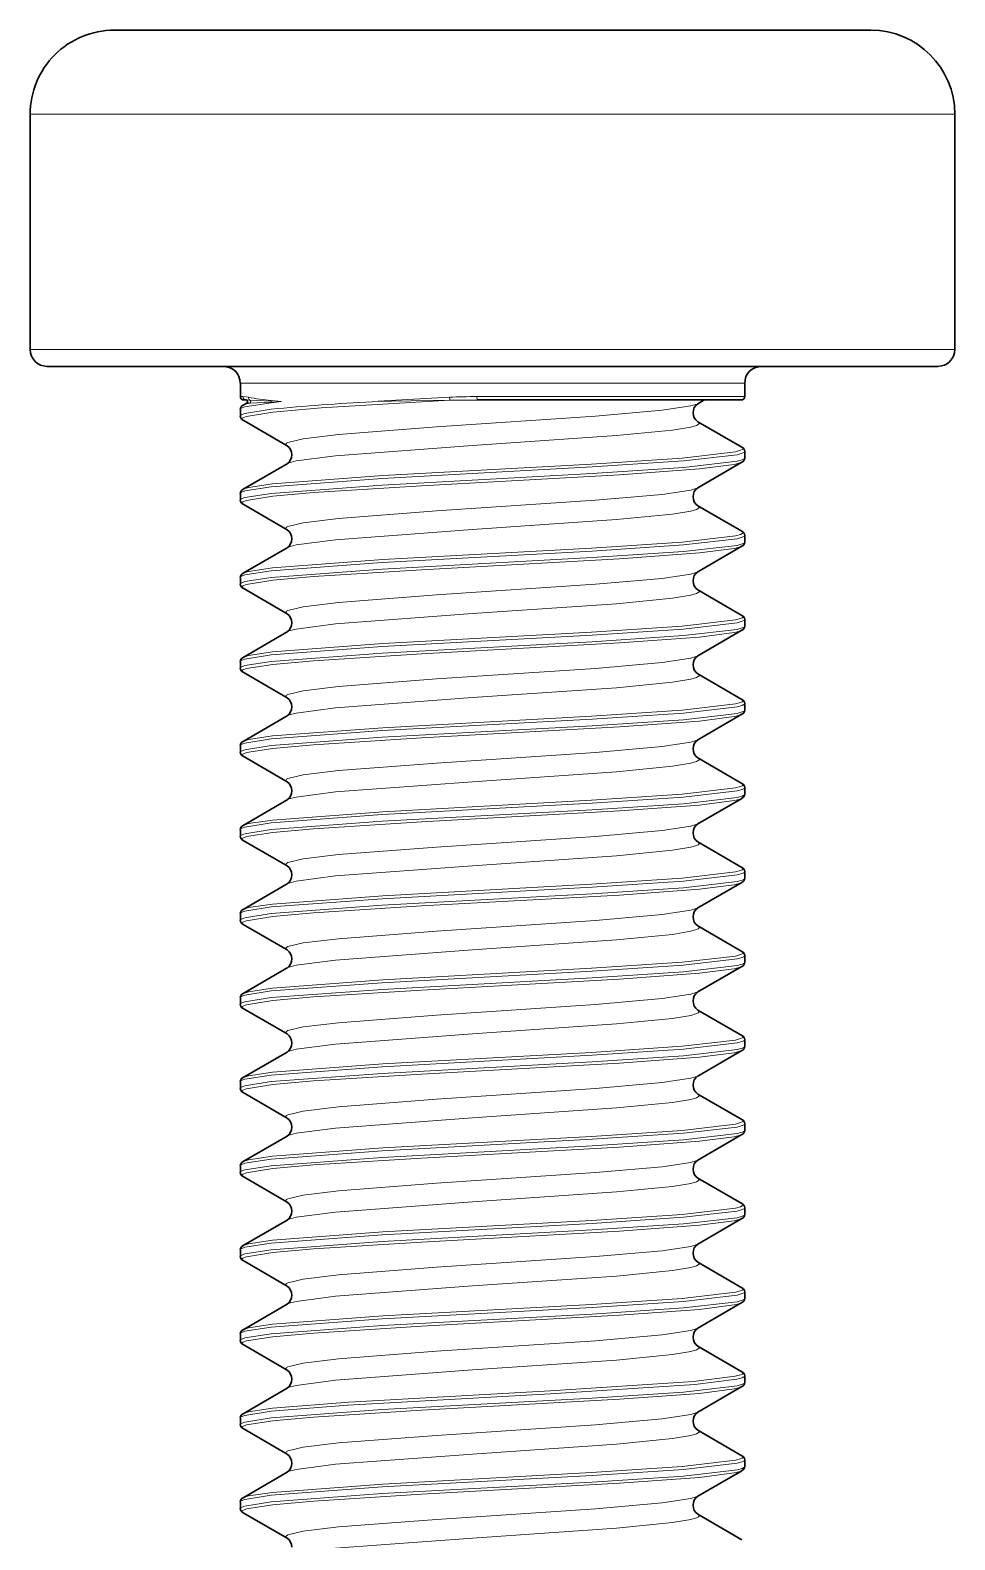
# Model space of a CAD drawing. Extents: x 145 to 857, y 42 to 790.
# Drawn here: x 394.66 to 400.16, y 626.75 to 635.73 of the extents above; entities that cross this region are included whole.
import ezdxf

# ---------------------------------------------------------------- set-up
doc = ezdxf.new("R2010")
doc.units = 0

msp = doc.modelspace()

# ---------------------------------------------------------------- linework, layer by layer
at = {"color": 7, "lineweight": 35, "ltscale": 0.006886}
msp.add_line((395.4374, 635.7299), (395.162, 635.7299), dxfattribs=at)
at = {"color": 7, "lineweight": 35, "ltscale": 0.105614}
msp.add_line((399.662, 635.7299), (395.4374, 635.7299), dxfattribs=at)
at = {"color": 7, "lineweight": 13, "ltscale": 0.008416}
for p, q in [((394.9986, 635.2299), (394.662, 635.2299)), ((394.9986, 633.8299), (394.662, 633.8299))]:
    msp.add_line(p, q, dxfattribs=at)
at = {"color": 7, "lineweight": 35, "ltscale": 0.034999}
for p, q in [((394.662, 633.8299), (394.662, 635.2299)), ((400.162, 633.8299), (400.162, 635.2299))]:
    msp.add_line(p, q, dxfattribs=at)
at = {"color": 7, "lineweight": 13, "ltscale": 0.129084}
for p, q in [((400.162, 635.2299), (394.9986, 635.2299)), ((400.162, 633.8299), (394.9986, 633.8299))]:
    msp.add_line(p, q, dxfattribs=at)
at = {"color": 7, "lineweight": 35, "ltscale": 0.00811}
msp.add_line((395.0864, 633.7299), (394.762, 633.7299), dxfattribs=at)
at = {"color": 7, "lineweight": 35, "ltscale": 0.12439}
msp.add_line((400.062, 633.7299), (395.0864, 633.7299), dxfattribs=at)
at = {"color": 7, "lineweight": 13, "ltscale": 0.004591}
msp.add_line((396.0956, 633.6299), (395.912, 633.6299), dxfattribs=at)
at = {"color": 7, "lineweight": 35, "ltscale": 0.001999}
for p, q in [((395.912, 633.5499), (395.912, 633.6299)), ((398.912, 633.5499), (398.912, 633.6299))]:
    msp.add_line(p, q, dxfattribs=at)
at = {"color": 7, "lineweight": 13, "ltscale": 0.000382233}
msp.add_line((395.9273, 633.5499), (395.912, 633.5499), dxfattribs=at)
at = {"color": 7, "lineweight": 13, "ltscale": 0.000814395}
msp.add_line((395.9273, 633.5499), (395.9596, 633.5458), dxfattribs=at)
at = {"color": 7, "lineweight": 13, "ltscale": 0.070409}
msp.add_line((398.912, 633.6299), (396.0956, 633.6299), dxfattribs=at)
at = {"color": 7, "lineweight": 13, "ltscale": 0.039812}
msp.add_line((398.912, 633.5499), (397.3195, 633.5499), dxfattribs=at)
at = {"color": 7, "lineweight": 13, "ltscale": 0.000501418}
msp.add_line((397.3207, 633.5299), (397.3195, 633.5499), dxfattribs=at)
at = {"color": 7, "lineweight": 35, "ltscale": 0.000985718}
for p, q in [((395.912, 633.4344), (395.912, 633.4739)), ((398.912, 633.1844), (398.912, 633.2239)), ((395.912, 632.9344), (395.912, 632.9739)), ((398.912, 632.6844), (398.912, 632.7239)), ((395.912, 632.4344), (395.912, 632.4739)), ((398.912, 632.1844), (398.912, 632.2239)), ((395.912, 631.9344), (395.912, 631.9739)), ((398.912, 631.6844), (398.912, 631.7239)), ((395.912, 631.4344), (395.912, 631.4739)), ((398.912, 631.1844), (398.912, 631.2239)), ((395.912, 630.9344), (395.912, 630.9739)), ((398.912, 630.6844), (398.912, 630.7239)), ((395.912, 630.4344), (395.912, 630.4739)), ((398.912, 630.1844), (398.912, 630.2239)), ((395.912, 629.9344), (395.912, 629.9739)), ((398.912, 629.6844), (398.912, 629.7239)), ((395.912, 629.4344), (395.912, 629.4739)), ((398.912, 629.1844), (398.912, 629.2239)), ((395.912, 628.9344), (395.912, 628.9739)), ((398.912, 628.6844), (398.912, 628.7239)), ((395.912, 628.4344), (395.912, 628.4739)), ((398.912, 628.1844), (398.912, 628.2239)), ((395.912, 627.9344), (395.912, 627.9739)), ((398.912, 627.6844), (398.912, 627.7239)), ((395.912, 627.4344), (395.912, 627.4739)), ((398.912, 627.1844), (398.912, 627.2239)), ((395.912, 626.9344), (395.912, 626.9739))]:
    msp.add_line(p, q, dxfattribs=at)
at = {"color": 7, "lineweight": 35, "ltscale": 0.000633093}
msp.add_line((395.9283, 633.4985), (395.9503, 633.5112), dxfattribs=at)
at = {"color": 7, "lineweight": 35, "ltscale": 0.000377655}
msp.add_line((395.9471, 633.5299), (395.932, 633.5299), dxfattribs=at)
at = {"color": 7, "lineweight": 13, "ltscale": 0.000550341}
msp.add_line((395.9471, 633.5299), (395.9691, 633.5286), dxfattribs=at)
at = {"color": 7, "lineweight": 13, "ltscale": 0.000469971}
msp.add_line((395.9691, 633.5112), (395.9503, 633.5112), dxfattribs=at)
at = {"color": 7, "lineweight": 13, "ltscale": 0.003175}
for p, q in [((395.9691, 633.5286), (396.0959, 633.522)), ((396.0959, 633.5178), (395.9691, 633.5112))]:
    msp.add_line(p, q, dxfattribs=at)
at = {"color": 7, "lineweight": 13, "ltscale": 0.001525}
for p, q in [((396.0956, 633.5262), (396.1563, 633.5199)), ((396.1563, 633.5199), (396.0956, 633.5136))]:
    msp.add_line(p, q, dxfattribs=at)
at = {"color": 7, "lineweight": 13, "ltscale": 0.000105509}
msp.add_line((396.0959, 633.522), (396.0956, 633.5262), dxfattribs=at)
at = {"color": 7, "lineweight": 13, "ltscale": 0.00010376}
msp.add_line((396.0959, 633.5178), (396.0959, 633.522), dxfattribs=at)
at = {"color": 7, "lineweight": 13, "ltscale": 0.001511}
msp.add_line((396.0959, 633.5178), (396.1563, 633.5199), dxfattribs=at)
at = {"color": 7, "lineweight": 13, "ltscale": 0.011519}
msp.add_line((396.6963, 633.5199), (397.1563, 633.5458), dxfattribs=at)
at = {"color": 7, "lineweight": 13, "ltscale": 0.011568}
msp.add_line((397.1589, 633.5286), (396.6963, 633.5199), dxfattribs=at)
at = {"color": 7, "lineweight": 13, "ltscale": 0.00043678}
msp.add_line((397.1589, 633.5286), (397.1563, 633.5458), dxfattribs=at)
at = {"color": 7, "lineweight": 13, "ltscale": 0.004046}
msp.add_line((397.1589, 633.5286), (397.3207, 633.5299), dxfattribs=at)
at = {"color": 7, "lineweight": 13, "ltscale": 0.037763}
msp.add_line((397.1589, 633.5286), (398.6694, 633.5286), dxfattribs=at)
at = {"color": 7, "lineweight": 35, "ltscale": 0.039281}
msp.add_line((398.892, 633.5299), (397.3207, 633.5299), dxfattribs=at)
at = {"color": 7, "lineweight": 35, "ltscale": 0.001034}
msp.add_line((398.6694, 633.5286), (398.6337, 633.5078), dxfattribs=at)
at = {"color": 7, "lineweight": 35, "ltscale": 0.000130284}
msp.add_line((398.6694, 633.5286), (398.6745, 633.5299), dxfattribs=at)
at = {"color": 7, "lineweight": 35, "ltscale": 0.007572}
for p, q in [((395.9283, 633.4098), (396.1903, 633.2578)), ((398.8956, 633.1598), (398.6337, 633.0078)), ((395.9283, 632.9098), (396.1903, 632.7578)), ((398.8956, 632.6598), (398.6337, 632.5078)), ((395.9283, 632.4098), (396.1903, 632.2578)), ((398.8956, 632.1598), (398.6337, 632.0078)), ((395.9283, 631.9098), (396.1903, 631.7578)), ((398.8956, 631.6598), (398.6337, 631.5078)), ((395.9283, 631.4098), (396.1903, 631.2578)), ((398.8956, 631.1598), (398.6337, 631.0078)), ((395.9283, 630.9098), (396.1903, 630.7578)), ((398.8956, 630.6598), (398.6337, 630.5078)), ((395.9283, 630.4098), (396.1903, 630.2578)), ((398.8956, 630.1598), (398.6337, 630.0078)), ((395.9283, 629.9098), (396.1903, 629.7578)), ((398.8956, 629.6598), (398.6337, 629.5078)), ((395.9283, 629.4098), (396.1903, 629.2578)), ((398.8956, 629.1598), (398.6337, 629.0078)), ((395.9283, 628.9098), (396.1903, 628.7578)), ((398.8956, 628.6598), (398.6337, 628.5078)), ((395.9283, 628.4098), (396.1903, 628.2578)), ((398.8956, 628.1598), (398.6337, 628.0078)), ((395.9283, 627.9098), (396.1903, 627.7578)), ((398.8956, 627.6598), (398.6337, 627.5078)), ((395.9283, 627.4098), (396.1903, 627.2578)), ((398.8956, 627.1598), (398.6337, 627.0078)), ((395.9283, 626.9098), (396.1903, 626.7578))]:
    msp.add_line(p, q, dxfattribs=at)
at = {"color": 7, "lineweight": 35, "ltscale": 0.00757}
for p, q in [((398.8956, 633.2485), (398.6337, 633.4005)), ((398.8956, 632.7485), (398.6337, 632.9005)), ((398.8956, 632.2485), (398.6337, 632.4005)), ((398.8956, 631.7485), (398.6337, 631.9005)), ((398.8956, 631.2485), (398.6337, 631.4005)), ((398.8956, 630.7485), (398.6337, 630.9005)), ((398.8956, 630.2485), (398.6337, 630.4005)), ((398.8956, 629.7485), (398.6337, 629.9005)), ((398.8956, 629.2485), (398.6337, 629.4005)), ((398.8956, 628.7485), (398.6337, 628.9005)), ((398.8956, 628.2485), (398.6337, 628.4005)), ((398.8956, 627.7485), (398.6337, 627.9005)), ((398.8956, 627.2485), (398.6337, 627.4005)), ((398.8956, 626.7485), (398.6337, 626.9005))]:
    msp.add_line(p, q, dxfattribs=at)
at = {"color": 7, "lineweight": 35, "ltscale": 0.007571}
for p, q in [((395.9283, 632.9985), (396.1903, 633.1505)), ((395.9283, 632.4985), (396.1903, 632.6505)), ((395.9283, 631.9985), (396.1903, 632.1505)), ((395.9283, 631.4985), (396.1903, 631.6505)), ((395.9283, 630.9985), (396.1903, 631.1505)), ((395.9283, 630.4985), (396.1903, 630.6505)), ((395.9283, 629.9985), (396.1903, 630.1505)), ((395.9283, 629.4985), (396.1903, 629.6505)), ((395.9283, 628.9985), (396.1903, 629.1505)), ((395.9283, 628.4985), (396.1903, 628.6505)), ((395.9283, 627.9985), (396.1903, 628.1505)), ((395.9283, 627.4985), (396.1903, 627.6505)), ((395.9283, 626.9985), (396.1903, 627.1505))]:
    msp.add_line(p, q, dxfattribs=at)
at = {"color": 7, "lineweight": 13}
for points in [[(396.0956, 633.5136), (395.9383, 633.4888), (395.9168, 633.4802), (395.9135, 633.4774), (395.9125, 633.476), (395.912, 633.4739)], [(396.0956, 633.4742), (395.938, 633.4493), (395.9167, 633.4408), (395.9134, 633.4379), (395.9125, 633.4365), (395.912, 633.4344)], [(396.1048, 633.457), (395.9481, 633.432), (395.9268, 633.4235), (395.9234, 633.4207), (395.9225, 633.4192), (395.922, 633.4171)], [(397.1589, 633.5286), (396.3924, 633.4822), (396.1048, 633.457)], [(396.1826, 633.2667), (396.184, 633.2704), (396.1864, 633.2729), (396.1947, 633.2778), (396.2857, 633.2995), (396.4969, 633.3248), (397.0798, 633.3699), (398.0251, 633.4332), (398.4212, 633.4683), (398.5923, 633.4941), (398.6337, 633.5078)], [(396.1903, 633.1505), (396.2029, 633.1561), (396.245, 633.1671), (396.4772, 633.1979), (397.2921, 633.2589), (398.1492, 633.3179), (398.4821, 633.3507), (398.5908, 633.3688), (398.6254, 633.3788), (398.6356, 633.384), (398.6396, 633.3874), (398.6407, 633.3891), (398.6413, 633.3917)], [(398.912, 633.2239), (398.9114, 633.2217), (398.9105, 633.2202), (398.907, 633.2173), (398.898, 633.213), (398.8672, 633.2043), (398.5482, 633.1672), (398.0048, 633.1312), (396.7566, 633.0629), (396.0956, 633.0136)], [(398.902, 633.2412), (398.9014, 633.239), (398.9004, 633.2375), (398.8969, 633.2346), (398.888, 633.2303), (398.8572, 633.2217), (398.54, 633.1845), (398.0001, 633.1485), (396.7599, 633.0801), (396.1039, 633.0309)], [(398.912, 633.1844), (398.9114, 633.1823), (398.9104, 633.1808), (398.9068, 633.1779), (398.8978, 633.1735), (398.8668, 633.1649), (398.5474, 633.1278), (398.0039, 633.0918), (396.7562, 633.0234), (396.0956, 632.9742)], [(398.8956, 633.1598), (398.8852, 633.1552), (398.85, 633.1461), (398.6439, 633.1196), (398.1677, 633.0845), (396.9897, 633.0193), (396.3475, 632.9788), (396.1048, 632.957)], [(396.0956, 633.0136), (395.9383, 632.9888), (395.9168, 632.9802), (395.9135, 632.9774), (395.9125, 632.976), (395.912, 632.9739)], [(396.1039, 633.0309), (395.9614, 633.0095), (395.9283, 632.9985)], [(396.1826, 632.7667), (396.184, 632.7704), (396.1864, 632.7729), (396.1947, 632.7778), (396.2857, 632.7995), (396.4969, 632.8248), (397.0798, 632.8699), (398.0251, 632.9332), (398.4212, 632.9683), (398.5923, 632.9941), (398.6337, 633.0078)], [(396.0956, 632.9742), (395.938, 632.9493), (395.9167, 632.9408), (395.9134, 632.9379), (395.9125, 632.9365), (395.912, 632.9344)], [(396.1048, 632.957), (395.9481, 632.932), (395.9268, 632.9235), (395.9234, 632.9207), (395.9225, 632.9192), (395.922, 632.9171)], [(396.1903, 632.6505), (396.2029, 632.6561), (396.245, 632.6671), (396.4772, 632.6979), (397.2921, 632.7589), (398.1492, 632.8179), (398.4821, 632.8507), (398.5908, 632.8688), (398.6254, 632.8788), (398.6356, 632.884), (398.6396, 632.8874), (398.6407, 632.8891), (398.6413, 632.8917)], [(398.902, 632.7412), (398.9014, 632.739), (398.9004, 632.7375), (398.8969, 632.7346), (398.888, 632.7303), (398.8572, 632.7217), (398.54, 632.6845), (398.0001, 632.6485), (396.7599, 632.5801), (396.1039, 632.5309)], [(398.912, 632.7239), (398.9114, 632.7217), (398.9105, 632.7202), (398.907, 632.7173), (398.898, 632.713), (398.8672, 632.7043), (398.5482, 632.6672), (398.0048, 632.6312), (396.7566, 632.5629), (396.0956, 632.5136)], [(398.912, 632.6844), (398.9114, 632.6823), (398.9104, 632.6808), (398.9068, 632.6779), (398.8978, 632.6735), (398.8668, 632.6649), (398.5474, 632.6278), (398.0039, 632.5918), (396.7562, 632.5234), (396.0956, 632.4742)], [(398.8956, 632.6598), (398.8852, 632.6552), (398.85, 632.6461), (398.6439, 632.6196), (398.1677, 632.5845), (396.9897, 632.5193), (396.3475, 632.4788), (396.1048, 632.457)], [(396.0956, 632.5136), (395.9383, 632.4888), (395.9168, 632.4802), (395.9135, 632.4774), (395.9125, 632.476), (395.912, 632.4739)], [(396.0956, 632.4742), (395.938, 632.4493), (395.9167, 632.4408), (395.9134, 632.4379), (395.9125, 632.4365), (395.912, 632.4344)], [(396.1039, 632.5309), (395.9614, 632.5095), (395.9283, 632.4985)], [(396.1826, 632.2667), (396.184, 632.2704), (396.1864, 632.2729), (396.1947, 632.2778), (396.2857, 632.2995), (396.4969, 632.3248), (397.0798, 632.3699), (398.0251, 632.4332), (398.4212, 632.4683), (398.5923, 632.4941), (398.6337, 632.5078)], [(396.1048, 632.457), (395.9481, 632.432), (395.9268, 632.4235), (395.9234, 632.4207), (395.9225, 632.4192), (395.922, 632.4171)], [(396.1903, 632.1505), (396.2029, 632.1561), (396.245, 632.1671), (396.4772, 632.1979), (397.2921, 632.2589), (398.1492, 632.3179), (398.4821, 632.3507), (398.5908, 632.3688), (398.6254, 632.3788), (398.6356, 632.384), (398.6396, 632.3874), (398.6407, 632.3891), (398.6413, 632.3917)], [(398.912, 632.2239), (398.9114, 632.2217), (398.9105, 632.2202), (398.907, 632.2173), (398.898, 632.213), (398.8672, 632.2043), (398.5482, 632.1672), (398.0048, 632.1312), (396.7566, 632.0629), (396.0956, 632.0136)], [(398.902, 632.2412), (398.9014, 632.239), (398.9004, 632.2375), (398.8969, 632.2346), (398.888, 632.2303), (398.8572, 632.2217), (398.54, 632.1845), (398.0001, 632.1485), (396.7599, 632.0801), (396.1039, 632.0309)], [(398.912, 632.1844), (398.9114, 632.1823), (398.9104, 632.1808), (398.9068, 632.1779), (398.8978, 632.1735), (398.8668, 632.1649), (398.5474, 632.1278), (398.0039, 632.0918), (396.7562, 632.0234), (396.0956, 631.9742)], [(398.8956, 632.1598), (398.8852, 632.1552), (398.85, 632.1461), (398.6439, 632.1196), (398.1677, 632.0845), (396.9897, 632.0193), (396.3475, 631.9788), (396.1048, 631.957)], [(396.1039, 632.0309), (395.9614, 632.0095), (395.9283, 631.9985)], [(396.0956, 632.0136), (395.9383, 631.9888), (395.9168, 631.9802), (395.9135, 631.9774), (395.9125, 631.976), (395.912, 631.9739)], [(396.0956, 631.9742), (395.938, 631.9493), (395.9167, 631.9408), (395.9134, 631.9379), (395.9125, 631.9365), (395.912, 631.9344)], [(396.1048, 631.957), (395.9481, 631.932), (395.9268, 631.9235), (395.9234, 631.9207), (395.9225, 631.9192), (395.922, 631.9171)], [(396.1826, 631.7667), (396.184, 631.7704), (396.1864, 631.7729), (396.1947, 631.7778), (396.2857, 631.7995), (396.4969, 631.8248), (397.0798, 631.8699), (398.0251, 631.9332), (398.4212, 631.9683), (398.5923, 631.9941), (398.6337, 632.0078)], [(396.1903, 631.6505), (396.2029, 631.6561), (396.245, 631.6671), (396.4772, 631.6979), (397.2921, 631.7589), (398.1492, 631.8179), (398.4821, 631.8507), (398.5908, 631.8688), (398.6254, 631.8788), (398.6356, 631.884), (398.6396, 631.8874), (398.6407, 631.8891), (398.6413, 631.8917)], [(398.912, 631.7239), (398.9114, 631.7217), (398.9105, 631.7202), (398.907, 631.7173), (398.898, 631.713), (398.8672, 631.7043), (398.5482, 631.6672), (398.0048, 631.6312), (396.7566, 631.5629), (396.0956, 631.5136)], [(398.912, 631.6844), (398.9114, 631.6823), (398.9104, 631.6808), (398.9068, 631.6779), (398.8978, 631.6735), (398.8668, 631.6649), (398.5474, 631.6278), (398.0039, 631.5918), (396.7562, 631.5234), (396.0956, 631.4742)], [(398.902, 631.7412), (398.9014, 631.739), (398.9004, 631.7375), (398.8969, 631.7346), (398.888, 631.7303), (398.8572, 631.7217), (398.54, 631.6845), (398.0001, 631.6485), (396.7599, 631.5801), (396.1039, 631.5309)], [(398.8956, 631.6598), (398.8852, 631.6552), (398.85, 631.6461), (398.6439, 631.6196), (398.1677, 631.5845), (396.9897, 631.5193), (396.3475, 631.4788), (396.1048, 631.457)], [(396.0956, 631.5136), (395.9383, 631.4888), (395.9168, 631.4802), (395.9135, 631.4774), (395.9125, 631.476), (395.912, 631.4739)], [(396.1039, 631.5309), (395.9614, 631.5095), (395.9283, 631.4985)], [(396.1826, 631.2667), (396.184, 631.2704), (396.1864, 631.2729), (396.1947, 631.2778), (396.2857, 631.2995), (396.4969, 631.3248), (397.0798, 631.3699), (398.0251, 631.4332), (398.4212, 631.4683), (398.5923, 631.4941), (398.6337, 631.5078)], [(396.0956, 631.4742), (395.938, 631.4493), (395.9167, 631.4408), (395.9134, 631.4379), (395.9125, 631.4365), (395.912, 631.4344)], [(396.1048, 631.457), (395.9481, 631.432), (395.9268, 631.4235), (395.9234, 631.4207), (395.9225, 631.4192), (395.922, 631.4171)], [(396.1903, 631.1505), (396.2029, 631.1561), (396.245, 631.1671), (396.4772, 631.1979), (397.2921, 631.2589), (398.1492, 631.3179), (398.4821, 631.3507), (398.5908, 631.3688), (398.6254, 631.3788), (398.6356, 631.384), (398.6396, 631.3874), (398.6407, 631.3891), (398.6413, 631.3917)], [(398.912, 631.2239), (398.9114, 631.2217), (398.9105, 631.2202), (398.907, 631.2173), (398.898, 631.213), (398.8672, 631.2043), (398.5482, 631.1672), (398.0048, 631.1312), (396.7566, 631.0629), (396.0956, 631.0136)], [(398.902, 631.2412), (398.9014, 631.239), (398.9004, 631.2375), (398.8969, 631.2346), (398.888, 631.2303), (398.8572, 631.2217), (398.54, 631.1845), (398.0001, 631.1485), (396.7599, 631.0801), (396.1039, 631.0309)], [(398.912, 631.1844), (398.9114, 631.1823), (398.9104, 631.1808), (398.9068, 631.1779), (398.8978, 631.1735), (398.8668, 631.1649), (398.5474, 631.1278), (398.0039, 631.0918), (396.7562, 631.0234), (396.0956, 630.9742)], [(398.8956, 631.1598), (398.8852, 631.1552), (398.85, 631.1461), (398.6439, 631.1196), (398.1677, 631.0845), (396.9897, 631.0193), (396.3475, 630.9788), (396.1048, 630.957)], [(396.0956, 631.0136), (395.9383, 630.9888), (395.9168, 630.9802), (395.9135, 630.9774), (395.9125, 630.976), (395.912, 630.9739)], [(396.0956, 630.9742), (395.938, 630.9493), (395.9167, 630.9408), (395.9134, 630.9379), (395.9125, 630.9365), (395.912, 630.9344)], [(396.1048, 630.957), (395.9481, 630.932), (395.9268, 630.9235), (395.9234, 630.9207), (395.9225, 630.9192), (395.922, 630.9171)], [(396.1039, 631.0309), (395.9614, 631.0095), (395.9283, 630.9985)], [(396.1826, 630.7667), (396.184, 630.7704), (396.1864, 630.7729), (396.1947, 630.7778), (396.2857, 630.7995), (396.4969, 630.8248), (397.0798, 630.8699), (398.0251, 630.9332), (398.4212, 630.9683), (398.5923, 630.9941), (398.6337, 631.0078)], [(396.1903, 630.6505), (396.2029, 630.6561), (396.245, 630.6671), (396.4772, 630.6979), (397.2921, 630.7589), (398.1492, 630.8179), (398.4821, 630.8507), (398.5908, 630.8688), (398.6254, 630.8788), (398.6356, 630.884), (398.6396, 630.8874), (398.6407, 630.8891), (398.6413, 630.8917)], [(398.912, 630.7239), (398.9114, 630.7217), (398.9105, 630.7202), (398.907, 630.7173), (398.898, 630.713), (398.8672, 630.7043), (398.5482, 630.6672), (398.0048, 630.6312), (396.7566, 630.5629), (396.0956, 630.5136)], [(398.912, 630.6844), (398.9114, 630.6823), (398.9104, 630.6808), (398.9068, 630.6779), (398.8978, 630.6735), (398.8668, 630.6649), (398.5474, 630.6278), (398.0039, 630.5918), (396.7562, 630.5234), (396.0956, 630.4742)], [(398.902, 630.7412), (398.9014, 630.739), (398.9004, 630.7375), (398.8969, 630.7346), (398.888, 630.7303), (398.8572, 630.7217), (398.54, 630.6845), (398.0001, 630.6485), (396.7599, 630.5801), (396.1039, 630.5309)], [(398.8956, 630.6598), (398.8852, 630.6552), (398.85, 630.6461), (398.6439, 630.6196), (398.1677, 630.5845), (396.9897, 630.5193), (396.3475, 630.4788), (396.1048, 630.457)], [(396.0956, 630.5136), (395.9383, 630.4888), (395.9168, 630.4802), (395.9135, 630.4774), (395.9125, 630.476), (395.912, 630.4739)], [(396.1039, 630.5309), (395.9614, 630.5095), (395.9283, 630.4985)], [(396.1826, 630.2667), (396.184, 630.2704), (396.1864, 630.2729), (396.1947, 630.2778), (396.2857, 630.2995), (396.4969, 630.3248), (397.0798, 630.3699), (398.0251, 630.4332), (398.4212, 630.4683), (398.5923, 630.4941), (398.6337, 630.5078)], [(396.0956, 630.4742), (395.938, 630.4493), (395.9167, 630.4408), (395.9134, 630.4379), (395.9125, 630.4365), (395.912, 630.4344)], [(396.1048, 630.457), (395.9481, 630.432), (395.9268, 630.4235), (395.9234, 630.4207), (395.9225, 630.4192), (395.922, 630.4171)], [(396.1903, 630.1505), (396.2029, 630.1561), (396.245, 630.1671), (396.4772, 630.1979), (397.2921, 630.2589), (398.1492, 630.3179), (398.4821, 630.3507), (398.5908, 630.3688), (398.6254, 630.3788), (398.6356, 630.384), (398.6396, 630.3874), (398.6407, 630.3891), (398.6413, 630.3917)], [(398.912, 630.2239), (398.9114, 630.2217), (398.9105, 630.2202), (398.907, 630.2173), (398.898, 630.213), (398.8672, 630.2043), (398.5482, 630.1672), (398.0048, 630.1312), (396.7566, 630.0629), (396.0956, 630.0136)], [(398.902, 630.2412), (398.9014, 630.239), (398.9004, 630.2375), (398.8969, 630.2346), (398.888, 630.2303), (398.8572, 630.2217), (398.54, 630.1845), (398.0001, 630.1485), (396.7599, 630.0801), (396.1039, 630.0309)], [(398.912, 630.1844), (398.9114, 630.1823), (398.9104, 630.1808), (398.9068, 630.1779), (398.8978, 630.1735), (398.8668, 630.1649), (398.5474, 630.1278), (398.0039, 630.0918), (396.7562, 630.0234), (396.0956, 629.9742)], [(398.8956, 630.1598), (398.8852, 630.1552), (398.85, 630.1461), (398.6439, 630.1196), (398.1677, 630.0845), (396.9897, 630.0193), (396.3475, 629.9788), (396.1048, 629.957)], [(396.0956, 630.0136), (395.9383, 629.9888), (395.9168, 629.9802), (395.9135, 629.9774), (395.9125, 629.976), (395.912, 629.9739)], [(396.0956, 629.9742), (395.938, 629.9493), (395.9167, 629.9408), (395.9134, 629.9379), (395.9125, 629.9365), (395.912, 629.9344)], [(396.1048, 629.957), (395.9481, 629.932), (395.9268, 629.9235), (395.9234, 629.9207), (395.9225, 629.9192), (395.922, 629.9171)], [(396.1039, 630.0309), (395.9614, 630.0095), (395.9283, 629.9985)], [(396.1826, 629.7667), (396.184, 629.7704), (396.1864, 629.7729), (396.1947, 629.7778), (396.2857, 629.7995), (396.4969, 629.8248), (397.0798, 629.8699), (398.0251, 629.9332), (398.4212, 629.9683), (398.5923, 629.9941), (398.6337, 630.0078)], [(396.1903, 629.6505), (396.2029, 629.6561), (396.245, 629.6671), (396.4772, 629.6979), (397.2921, 629.7589), (398.1492, 629.8179), (398.4821, 629.8507), (398.5908, 629.8688), (398.6254, 629.8788), (398.6356, 629.884), (398.6396, 629.8874), (398.6407, 629.8891), (398.6413, 629.8917)], [(398.912, 629.7239), (398.9114, 629.7217), (398.9105, 629.7202), (398.907, 629.7173), (398.898, 629.713), (398.8672, 629.7043), (398.5482, 629.6672), (398.0048, 629.6312), (396.7566, 629.5629), (396.0956, 629.5136)], [(398.912, 629.6844), (398.9114, 629.6823), (398.9104, 629.6808), (398.9068, 629.6779), (398.8978, 629.6735), (398.8668, 629.6649), (398.5474, 629.6278), (398.0039, 629.5918), (396.7562, 629.5234), (396.0956, 629.4742)], [(398.902, 629.7412), (398.9014, 629.739), (398.9004, 629.7375), (398.8969, 629.7346), (398.888, 629.7303), (398.8572, 629.7217), (398.54, 629.6845), (398.0001, 629.6485), (396.7599, 629.5801), (396.1039, 629.5309)], [(398.8956, 629.6598), (398.8852, 629.6552), (398.85, 629.6461), (398.6439, 629.6196), (398.1677, 629.5845), (396.9897, 629.5193), (396.3475, 629.4788), (396.1048, 629.457)], [(396.0956, 629.5136), (395.9383, 629.4888), (395.9168, 629.4802), (395.9135, 629.4774), (395.9125, 629.476), (395.912, 629.4739)], [(396.1039, 629.5309), (395.9614, 629.5095), (395.9283, 629.4985)], [(396.1826, 629.2667), (396.184, 629.2704), (396.1864, 629.2729), (396.1947, 629.2778), (396.2857, 629.2995), (396.4969, 629.3248), (397.0798, 629.3699), (398.0251, 629.4332), (398.4212, 629.4683), (398.5923, 629.4941), (398.6337, 629.5078)], [(396.0956, 629.4742), (395.938, 629.4493), (395.9167, 629.4408), (395.9134, 629.4379), (395.9125, 629.4365), (395.912, 629.4344)], [(396.1048, 629.457), (395.9481, 629.432), (395.9268, 629.4235), (395.9234, 629.4207), (395.9225, 629.4192), (395.922, 629.4171)], [(396.1903, 629.1505), (396.2029, 629.1561), (396.245, 629.1671), (396.4772, 629.1979), (397.2921, 629.2589), (398.1492, 629.3179), (398.4821, 629.3507), (398.5908, 629.3688), (398.6254, 629.3788), (398.6356, 629.384), (398.6396, 629.3874), (398.6407, 629.3891), (398.6413, 629.3917)], [(398.902, 629.2412), (398.9014, 629.239), (398.9004, 629.2375), (398.8969, 629.2346), (398.888, 629.2303), (398.8572, 629.2217), (398.54, 629.1845), (398.0001, 629.1485), (396.7599, 629.0801), (396.1039, 629.0309)], [(398.912, 629.2239), (398.9114, 629.2217), (398.9105, 629.2202), (398.907, 629.2173), (398.898, 629.213), (398.8672, 629.2043), (398.5482, 629.1672), (398.0048, 629.1312), (396.7566, 629.0629), (396.0956, 629.0136)], [(398.912, 629.1844), (398.9114, 629.1823), (398.9104, 629.1808), (398.9068, 629.1779), (398.8978, 629.1735), (398.8668, 629.1649), (398.5474, 629.1278), (398.0039, 629.0918), (396.7562, 629.0234), (396.0956, 628.9742)], [(398.8956, 629.1598), (398.8852, 629.1552), (398.85, 629.1461), (398.6439, 629.1196), (398.1677, 629.0845), (396.9897, 629.0193), (396.3475, 628.9788), (396.1048, 628.957)], [(396.0956, 629.0136), (395.9383, 628.9888), (395.9168, 628.9802), (395.9135, 628.9774), (395.9125, 628.976), (395.912, 628.9739)], [(396.0956, 628.9742), (395.938, 628.9493), (395.9167, 628.9408), (395.9134, 628.9379), (395.9125, 628.9365), (395.912, 628.9344)], [(396.1039, 629.0309), (395.9614, 629.0095), (395.9283, 628.9985)], [(396.1826, 628.7667), (396.184, 628.7704), (396.1864, 628.7729), (396.1947, 628.7778), (396.2857, 628.7995), (396.4969, 628.8248), (397.0798, 628.8699), (398.0251, 628.9332), (398.4212, 628.9683), (398.5923, 628.9941), (398.6337, 629.0078)], [(396.1048, 628.957), (395.9481, 628.932), (395.9268, 628.9235), (395.9234, 628.9207), (395.9225, 628.9192), (395.922, 628.9171)], [(396.1903, 628.6505), (396.2029, 628.6561), (396.245, 628.6671), (396.4772, 628.6979), (397.2921, 628.7589), (398.1492, 628.8179), (398.4821, 628.8507), (398.5908, 628.8688), (398.6254, 628.8788), (398.6356, 628.884), (398.6396, 628.8874), (398.6407, 628.8891), (398.6413, 628.8917)], [(398.912, 628.7239), (398.9114, 628.7217), (398.9105, 628.7202), (398.907, 628.7173), (398.898, 628.713), (398.8672, 628.7043), (398.5482, 628.6672), (398.0048, 628.6312), (396.7566, 628.5629), (396.0956, 628.5136)], [(398.902, 628.7412), (398.9014, 628.739), (398.9004, 628.7375), (398.8969, 628.7346), (398.888, 628.7303), (398.8572, 628.7217), (398.54, 628.6845), (398.0001, 628.6485), (396.7599, 628.5801), (396.1039, 628.5309)], [(398.912, 628.6844), (398.9114, 628.6823), (398.9104, 628.6808), (398.9068, 628.6779), (398.8978, 628.6735), (398.8668, 628.6649), (398.5474, 628.6278), (398.0039, 628.5918), (396.7562, 628.5234), (396.0956, 628.4742)], [(398.8956, 628.6598), (398.8852, 628.6552), (398.85, 628.6461), (398.6439, 628.6196), (398.1677, 628.5845), (396.9897, 628.5193), (396.3475, 628.4788), (396.1048, 628.457)], [(396.1039, 628.5309), (395.9614, 628.5095), (395.9283, 628.4985)], [(396.0956, 628.5136), (395.9383, 628.4888), (395.9168, 628.4802), (395.9135, 628.4774), (395.9125, 628.476), (395.912, 628.4739)], [(396.0956, 628.4742), (395.938, 628.4493), (395.9167, 628.4408), (395.9134, 628.4379), (395.9125, 628.4365), (395.912, 628.4344)], [(396.1048, 628.457), (395.9481, 628.432), (395.9268, 628.4235), (395.9234, 628.4207), (395.9225, 628.4192), (395.922, 628.4171)], [(396.1826, 628.2667), (396.184, 628.2704), (396.1864, 628.2729), (396.1947, 628.2778), (396.2857, 628.2995), (396.4969, 628.3248), (397.0798, 628.3699), (398.0251, 628.4332), (398.4212, 628.4683), (398.5923, 628.4941), (398.6337, 628.5078)], [(396.1903, 628.1505), (396.2029, 628.1561), (396.245, 628.1671), (396.4772, 628.1979), (397.2921, 628.2589), (398.1492, 628.3179), (398.4821, 628.3507), (398.5908, 628.3688), (398.6254, 628.3788), (398.6356, 628.384), (398.6396, 628.3874), (398.6407, 628.3891), (398.6413, 628.3917)], [(398.912, 628.2239), (398.9114, 628.2217), (398.9105, 628.2202), (398.907, 628.2173), (398.898, 628.213), (398.8672, 628.2043), (398.5482, 628.1672), (398.0048, 628.1312), (396.7566, 628.0629), (396.0956, 628.0136)], [(398.912, 628.1844), (398.9114, 628.1823), (398.9104, 628.1808), (398.9068, 628.1779), (398.8978, 628.1735), (398.8668, 628.1649), (398.5474, 628.1278), (398.0039, 628.0918), (396.7562, 628.0234), (396.0956, 627.9742)], [(398.902, 628.2412), (398.9014, 628.239), (398.9004, 628.2375), (398.8969, 628.2346), (398.888, 628.2303), (398.8572, 628.2217), (398.54, 628.1845), (398.0001, 628.1485), (396.7599, 628.0801), (396.1039, 628.0309)], [(398.8956, 628.1598), (398.8852, 628.1552), (398.85, 628.1461), (398.6439, 628.1196), (398.1677, 628.0845), (396.9897, 628.0193), (396.3475, 627.9788), (396.1048, 627.957)], [(396.0956, 628.0136), (395.9383, 627.9888), (395.9168, 627.9802), (395.9135, 627.9774), (395.9125, 627.976), (395.912, 627.9739)], [(396.1039, 628.0309), (395.9614, 628.0095), (395.9283, 627.9985)], [(396.1826, 627.7667), (396.184, 627.7704), (396.1864, 627.7729), (396.1947, 627.7778), (396.2857, 627.7995), (396.4969, 627.8248), (397.0798, 627.8699), (398.0251, 627.9332), (398.4212, 627.9683), (398.5923, 627.9941), (398.6337, 628.0078)], [(396.0956, 627.9742), (395.938, 627.9493), (395.9167, 627.9408), (395.9134, 627.9379), (395.9125, 627.9365), (395.912, 627.9344)], [(396.1048, 627.957), (395.9481, 627.932), (395.9268, 627.9235), (395.9234, 627.9207), (395.9225, 627.9192), (395.922, 627.9171)], [(396.1903, 627.6505), (396.2029, 627.6561), (396.245, 627.6671), (396.4772, 627.6979), (397.2921, 627.7589), (398.1492, 627.8179), (398.4821, 627.8507), (398.5908, 627.8688), (398.6254, 627.8788), (398.6356, 627.884), (398.6396, 627.8874), (398.6407, 627.8891), (398.6413, 627.8917)], [(396.0956, 627.5136), (396.5519, 627.5502), (397.7571, 627.6173), (398.6154, 627.673), (398.8646, 627.7038), (398.8972, 627.7126), (398.9067, 627.7172), (398.9104, 627.7202), (398.9114, 627.7217), (398.912, 627.7239)], [(396.1039, 627.5309), (396.5567, 627.5675), (397.7541, 627.6346), (398.6071, 627.6902), (398.8546, 627.7211), (398.8871, 627.73), (398.8966, 627.7344), (398.9003, 627.7374), (398.9014, 627.739), (398.902, 627.7412)], [(398.912, 627.6844), (398.9114, 627.6823), (398.9104, 627.6808), (398.9068, 627.6779), (398.8978, 627.6735), (398.8668, 627.6649), (398.5474, 627.6278), (398.0039, 627.5918), (396.7562, 627.5234), (396.0956, 627.4742)], [(398.8956, 627.6598), (398.8852, 627.6552), (398.85, 627.6461), (398.6439, 627.6196), (398.1677, 627.5845), (396.9897, 627.5193), (396.3475, 627.4788), (396.1048, 627.457)], [(396.1039, 627.5309), (395.9614, 627.5095), (395.9283, 627.4985)], [(396.0956, 627.5136), (395.9382, 627.4888), (395.9168, 627.4802), (395.9135, 627.4774), (395.912, 627.4739)], [(396.0956, 627.4742), (395.938, 627.4493), (395.9167, 627.4408), (395.9134, 627.4379), (395.9124, 627.4365), (395.912, 627.4344)], [(396.1048, 627.457), (395.948, 627.432), (395.9267, 627.4235), (395.9234, 627.4207), (395.9225, 627.4192), (395.922, 627.4171)], [(396.1826, 627.2667), (396.184, 627.2704), (396.1864, 627.2729), (396.1947, 627.2778), (396.2857, 627.2995), (396.4969, 627.3248), (397.0798, 627.3699), (398.0251, 627.4332), (398.4212, 627.4683), (398.5923, 627.4941), (398.6337, 627.5078)], [(396.1903, 627.1505), (396.2029, 627.1561), (396.245, 627.1671), (396.4772, 627.1979), (397.2921, 627.2589), (398.1492, 627.3179), (398.4821, 627.3507), (398.5908, 627.3688), (398.6254, 627.3788), (398.6356, 627.384), (398.6396, 627.3874), (398.6407, 627.3891), (398.6413, 627.3917)], [(398.912, 627.2239), (398.9114, 627.2217), (398.9105, 627.2202), (398.907, 627.2173), (398.898, 627.213), (398.8672, 627.2043), (398.5482, 627.1672), (398.0048, 627.1312), (396.7566, 627.0629), (396.0956, 627.0136)], [(398.912, 627.1844), (398.9114, 627.1823), (398.9104, 627.1808), (398.9068, 627.1779), (398.8978, 627.1735), (398.8668, 627.1649), (398.5474, 627.1278), (398.0039, 627.0918), (396.7562, 627.0234), (396.0956, 626.9742)], [(398.902, 627.2412), (398.9014, 627.239), (398.9004, 627.2375), (398.8969, 627.2346), (398.888, 627.2303), (398.8572, 627.2217), (398.54, 627.1845), (398.0001, 627.1485), (396.7599, 627.0801), (396.1039, 627.0309)], [(398.8956, 627.1598), (398.8852, 627.1552), (398.85, 627.1461), (398.6439, 627.1196), (398.1677, 627.0845), (396.9897, 627.0193), (396.3475, 626.9788), (396.1048, 626.957)], [(396.0956, 627.0136), (395.9383, 626.9888), (395.9168, 626.9802), (395.9135, 626.9774), (395.9125, 626.976), (395.912, 626.9739)], [(396.1039, 627.0309), (395.9614, 627.0095), (395.9283, 626.9985)], [(396.1826, 626.7667), (396.184, 626.7704), (396.1864, 626.7729), (396.1947, 626.7778), (396.2857, 626.7995), (396.4969, 626.8248), (397.0798, 626.8699), (398.0251, 626.9332), (398.4212, 626.9683), (398.5923, 626.9941), (398.6337, 627.0078)], [(396.0956, 626.9742), (395.938, 626.9493), (395.9167, 626.9408), (395.9134, 626.9379), (395.9125, 626.9365), (395.912, 626.9344)], [(396.1048, 626.957), (395.9481, 626.932), (395.9268, 626.9235), (395.9234, 626.9207), (395.9225, 626.9192), (395.922, 626.9171)], [(396.1903, 626.6505), (396.2029, 626.6561), (396.245, 626.6671), (396.4772, 626.6979), (397.2921, 626.7589), (398.1492, 626.8179), (398.4821, 626.8507), (398.5908, 626.8688), (398.6254, 626.8788), (398.6356, 626.884), (398.6396, 626.8874), (398.6407, 626.8891), (398.6413, 626.8917)]]:
    msp.add_lwpolyline(points, dxfattribs=at)
at = {"color": 7, "lineweight": 35}
for centre, radius, start, end in [((395.162, 635.2299), 0.5, 90, 180.00001), ((399.662, 635.2299), 0.5, 0, 90), ((394.762, 633.83), 0.1, 180.03361, 269.96638), ((400.0619, 633.83), 0.1, 270.03362, 359.96638), ((395.8119, 633.6298), 0.1, 0.03362, 89.96638), ((399.012, 633.6298), 0.1, 90.03362, 179.96639), ((395.932, 633.5499), 0.02, 180.03363, 269.96638), ((398.892, 633.5499), 0.02, 270.03362, 359.96638), ((395.9409, 633.4722), 0.0291, 115.4324, 176.58119), ((395.9453, 633.5199), 0.01, 300.10899, 90.00001), ((398.6685, 633.4552), 0.0632, 123.52554, 180.91799), ((395.9409, 633.4362), 0.0291, 183.40937, 244.52716), ((398.6685, 633.4531), 0.0632, 179.08242, 236.4698), ((396.1554, 633.2052), 0.0632, 359.08202, 56.47446), ((396.1554, 633.2031), 0.0632, 303.52554, 0.91799), ((398.8831, 633.2222), 0.0291, 3.41838, 64.56577), ((398.8831, 633.1862), 0.0291, 295.47285, 356.59063), ((398.6685, 632.9552), 0.0632, 123.52554, 180.91799), ((395.9409, 632.9722), 0.0291, 115.43423, 176.58162), ((395.9409, 632.9362), 0.0291, 183.40938, 244.52716), ((398.6685, 632.9531), 0.0632, 179.08201, 236.47444), ((396.1554, 632.7052), 0.0632, 359.08201, 56.47445), ((398.8831, 632.7222), 0.0291, 3.41838, 64.56578), ((396.1554, 632.7031), 0.0632, 303.52554, 0.91799), ((398.8831, 632.6862), 0.0291, 295.47285, 356.59063), ((395.9409, 632.4722), 0.0291, 115.43423, 176.58162), ((398.6685, 632.4552), 0.0632, 123.52554, 180.91799), ((395.9409, 632.4362), 0.0291, 183.40938, 244.52716), ((398.6685, 632.4531), 0.0632, 179.08201, 236.47444), ((396.1554, 632.2052), 0.0632, 359.08201, 56.47445), ((396.1554, 632.2031), 0.0632, 303.52555, 0.91799), ((398.8831, 632.2222), 0.0291, 3.41838, 64.56578), ((398.8831, 632.1862), 0.0291, 295.47285, 356.59063), ((395.9409, 631.9722), 0.0291, 115.43423, 176.58162), ((395.9409, 631.9362), 0.0291, 183.40937, 244.52716), ((398.6685, 631.9552), 0.0632, 123.52554, 180.91799), ((398.6685, 631.9531), 0.0632, 179.08201, 236.47444), ((396.1554, 631.7052), 0.0632, 359.08201, 56.47446), ((396.1554, 631.7031), 0.0632, 303.52555, 0.91799), ((398.8831, 631.7222), 0.0291, 3.41838, 64.56578), ((398.8831, 631.6862), 0.0291, 295.47285, 356.59063), ((395.9409, 631.4722), 0.0291, 115.43423, 176.58162), ((398.6685, 631.4552), 0.0632, 123.52556, 180.91799), ((395.9409, 631.4362), 0.0291, 183.40937, 244.52716), ((398.6685, 631.4531), 0.0632, 179.08201, 236.47444), ((396.1554, 631.2052), 0.0632, 359.08201, 56.47446), ((398.8831, 631.2222), 0.0291, 3.41838, 64.56578), ((396.1554, 631.2031), 0.0632, 303.52555, 0.91799), ((398.8831, 631.1862), 0.0291, 295.47285, 356.59063), ((395.9409, 630.9722), 0.0291, 115.43423, 176.58162), ((398.6685, 630.9552), 0.0632, 123.52554, 180.91799), ((398.6685, 630.9531), 0.0632, 179.08201, 236.47446), ((395.9409, 630.9362), 0.0291, 183.40938, 244.52716), ((396.1554, 630.7052), 0.0632, 359.08201, 56.47445), ((396.1554, 630.7031), 0.0632, 303.52555, 0.91799), ((398.8831, 630.7222), 0.0291, 3.41838, 64.56577), ((398.8831, 630.6862), 0.0291, 295.47285, 356.59063), ((395.9409, 630.4722), 0.0291, 115.43423, 176.58162), ((398.6685, 630.4552), 0.0632, 123.52554, 180.91799), ((395.9409, 630.4362), 0.0291, 183.40937, 244.52716), ((398.6685, 630.4531), 0.0632, 179.08201, 236.47446), ((396.1554, 630.2052), 0.0632, 359.08201, 56.47445), ((398.8831, 630.2222), 0.0291, 3.41838, 64.56578), ((396.1554, 630.2031), 0.0632, 303.52555, 0.91799), ((398.8831, 630.1862), 0.0291, 295.47285, 356.59063), ((395.9409, 629.9722), 0.0291, 115.43423, 176.58162), ((398.6685, 629.9552), 0.0632, 123.52556, 180.91799), ((398.6685, 629.9531), 0.0632, 179.08201, 236.47446), ((395.9409, 629.9362), 0.0291, 183.40938, 244.52716), ((396.1554, 629.7052), 0.0632, 359.08201, 56.47445), ((396.1554, 629.7031), 0.0632, 303.52555, 0.91799), ((398.8831, 629.7222), 0.0291, 3.41838, 64.56578), ((398.8831, 629.6862), 0.0291, 295.47285, 356.59062), ((398.6685, 629.4552), 0.0632, 123.52556, 180.91799), ((395.9409, 629.4722), 0.0291, 115.43423, 176.58162), ((395.9409, 629.4362), 0.0291, 183.40938, 244.52716), ((398.6685, 629.4531), 0.0632, 179.08201, 236.47444), ((396.1554, 629.2052), 0.0632, 359.08201, 56.47445), ((398.8831, 629.2222), 0.0291, 3.41838, 64.56578), ((396.1554, 629.2031), 0.0632, 303.52555, 0.91799), ((398.8831, 629.1862), 0.0291, 295.47285, 356.59063), ((395.9409, 628.9722), 0.0291, 115.43423, 176.58162), ((398.6685, 628.9552), 0.0632, 123.52556, 180.91799), ((395.9409, 628.9362), 0.0291, 183.40938, 244.52716), ((398.6685, 628.9531), 0.0632, 179.08201, 236.47446), ((396.1554, 628.7052), 0.0632, 359.08201, 56.47445), ((396.1554, 628.7031), 0.0632, 303.52555, 0.91799), ((398.8831, 628.7222), 0.0291, 3.41838, 64.56578), ((398.8831, 628.6862), 0.0291, 295.47284, 356.59062), ((395.9409, 628.4722), 0.0291, 115.43423, 176.58162), ((395.9409, 628.4362), 0.0291, 183.40937, 244.52716), ((398.6685, 628.4552), 0.0632, 123.52556, 180.91799), ((398.6685, 628.4531), 0.0632, 179.08201, 236.47444), ((396.1554, 628.2052), 0.0632, 359.08201, 56.47446), ((398.8831, 628.2222), 0.0291, 3.41838, 64.56578), ((396.1554, 628.2031), 0.0632, 303.52555, 0.91799), ((398.8831, 628.1862), 0.0291, 295.47285, 356.59063), ((395.9409, 627.9722), 0.0291, 115.43423, 176.58162), ((398.6685, 627.9552), 0.0632, 123.52554, 180.91799), ((395.9409, 627.9362), 0.0291, 183.40938, 244.52716), ((398.6685, 627.9531), 0.0632, 179.08201, 236.47446), ((396.1554, 627.7052), 0.0632, 359.08201, 56.47445), ((398.8831, 627.7222), 0.0291, 3.41838, 64.56578), ((396.1554, 627.7031), 0.0632, 303.52555, 0.91799), ((398.8831, 627.6862), 0.0291, 295.47331, 356.58999), ((395.9409, 627.4722), 0.0291, 115.47144, 176.58831), ((398.6685, 627.4552), 0.0632, 123.52554, 180.91799), ((398.6685, 627.4531), 0.0632, 179.08201, 236.47444), ((395.9409, 627.4362), 0.0291, 183.40935, 244.52716), ((396.1554, 627.2052), 0.0632, 359.08201, 56.47445), ((396.1554, 627.2031), 0.0632, 303.52555, 0.91799), ((398.8831, 627.2222), 0.0291, 3.4173, 64.55449), ((398.8831, 627.1862), 0.0291, 295.47285, 356.59063), ((395.9409, 626.9722), 0.0291, 115.43423, 176.58162), ((398.6685, 626.9552), 0.0632, 123.52556, 180.91799), ((395.9409, 626.9362), 0.0291, 183.40938, 244.52716), ((398.6685, 626.9531), 0.0632, 179.08201, 236.47444), ((396.1554, 626.7052), 0.0632, 359.08201, 56.47445)]:
    msp.add_arc(centre, radius, start, end, dxfattribs=at)
at = {"color": 7, "lineweight": 13}
for centre, radius, start, end in [((397.314, 630.4449), 3.1049, 89.89892, 92.91268), ((395.9951, 633.3527), 0.1605, 99.34696, 114.60717), ((395.9794, 633.5454), 0.0198, 178.70045, 238.48838), ((396.2435, 635.0468), 1.5276, 259.2881, 264.44448), ((395.9639, 633.5199), 0.0101, 300.76656, 59.23341), ((397.4112, 619.913), 13.6253, 93.00781, 95.54103), ((395.9319, 633.4196), 0.0102, 193.69939, 250.15758), ((398.6294, 633.3888), 0.0124, 13.66417, 70.09296), ((396.1945, 633.2695), 0.0124, 193.65802, 250.08422), ((398.8921, 633.2388), 0.0103, 13.74382, 70.22059), ((395.9319, 632.9196), 0.0102, 193.6994, 250.15758), ((398.6294, 632.8888), 0.0124, 13.65804, 70.08421), ((396.1945, 632.7695), 0.0124, 193.65804, 250.08421), ((398.8921, 632.7388), 0.0103, 13.74382, 70.22059), ((395.9319, 632.4196), 0.0102, 193.6994, 250.15758), ((398.6294, 632.3888), 0.0124, 13.65804, 70.08421), ((396.1945, 632.2695), 0.0124, 193.65804, 250.0842), ((398.8921, 632.2388), 0.0103, 13.74382, 70.22059), ((395.9319, 631.9196), 0.0102, 193.6994, 250.15758), ((398.6294, 631.8888), 0.0124, 13.65804, 70.08421), ((396.1945, 631.7695), 0.0124, 193.65802, 250.08421), ((398.8921, 631.7388), 0.0103, 13.74382, 70.22059), ((395.9319, 631.4196), 0.0102, 193.6994, 250.15758), ((398.6294, 631.3888), 0.0124, 13.65804, 70.08421), ((396.1945, 631.2695), 0.0124, 193.65802, 250.08421), ((398.8921, 631.2388), 0.0103, 13.74382, 70.22059), ((395.9319, 630.9196), 0.0102, 193.6994, 250.15758), ((398.6294, 630.8888), 0.0124, 13.65803, 70.0842), ((396.1945, 630.7695), 0.0124, 193.65804, 250.08421), ((398.8921, 630.7388), 0.0103, 13.74382, 70.22059), ((395.9319, 630.4196), 0.0102, 193.6994, 250.15758), ((398.6294, 630.3888), 0.0124, 13.65804, 70.08421), ((396.1945, 630.2695), 0.0124, 193.65802, 250.08421), ((398.8921, 630.2388), 0.0103, 13.74382, 70.22059), ((395.9319, 629.9196), 0.0102, 193.69941, 250.15758), ((398.6294, 629.8888), 0.0124, 13.65804, 70.08421), ((396.1945, 629.7695), 0.0124, 193.65804, 250.0842), ((398.8921, 629.7388), 0.0103, 13.74382, 70.22059), ((395.9319, 629.4196), 0.0102, 193.69941, 250.15758), ((398.6294, 629.3888), 0.0124, 13.65804, 70.08421), ((396.1945, 629.2695), 0.0124, 193.65804, 250.0842), ((398.8921, 629.2388), 0.0103, 13.74382, 70.22059), ((395.9319, 628.9196), 0.0102, 193.6994, 250.15758), ((398.6294, 628.8888), 0.0124, 13.65803, 70.08421), ((396.1945, 628.7695), 0.0124, 193.65804, 250.0842), ((398.8921, 628.7388), 0.0103, 13.74382, 70.22059), ((395.9319, 628.4196), 0.0102, 193.6994, 250.15758), ((398.6294, 628.3888), 0.0124, 13.65804, 70.08421), ((396.1945, 628.2695), 0.0124, 193.65802, 250.08421), ((398.8921, 628.2388), 0.0103, 13.74382, 70.22059), ((395.9319, 627.9196), 0.0102, 193.6994, 250.15758), ((398.6294, 627.8888), 0.0124, 13.65804, 70.08421), ((396.1945, 627.7695), 0.0124, 193.65804, 250.08421), ((398.8921, 627.7388), 0.0103, 13.74382, 70.22059), ((395.9319, 627.4344), 0.02, 180.01557, 240.09612), ((395.9319, 627.4196), 0.0102, 193.6994, 250.15758), ((398.6294, 627.3888), 0.0124, 13.65804, 70.0842), ((396.1945, 627.2695), 0.0124, 193.65804, 250.0842), ((398.8921, 627.2388), 0.0103, 13.735, 70.20456), ((398.892, 627.2239), 0.02, 0.01556, 60.09611), ((395.9319, 626.9196), 0.0102, 193.69941, 250.15758), ((398.6294, 626.8888), 0.0124, 13.65804, 70.0842), ((396.1945, 626.7695), 0.0124, 193.65804, 250.0842)]:
    msp.add_arc(centre, radius, start, end, dxfattribs=at)
msp.add_ellipse((395.9471, 633.5499), major_axis=(0, 0.02), ratio=0.989793, start_param=1.570796, end_param=3.141593, dxfattribs=at)

doc.saveas('drawing.dxf')
